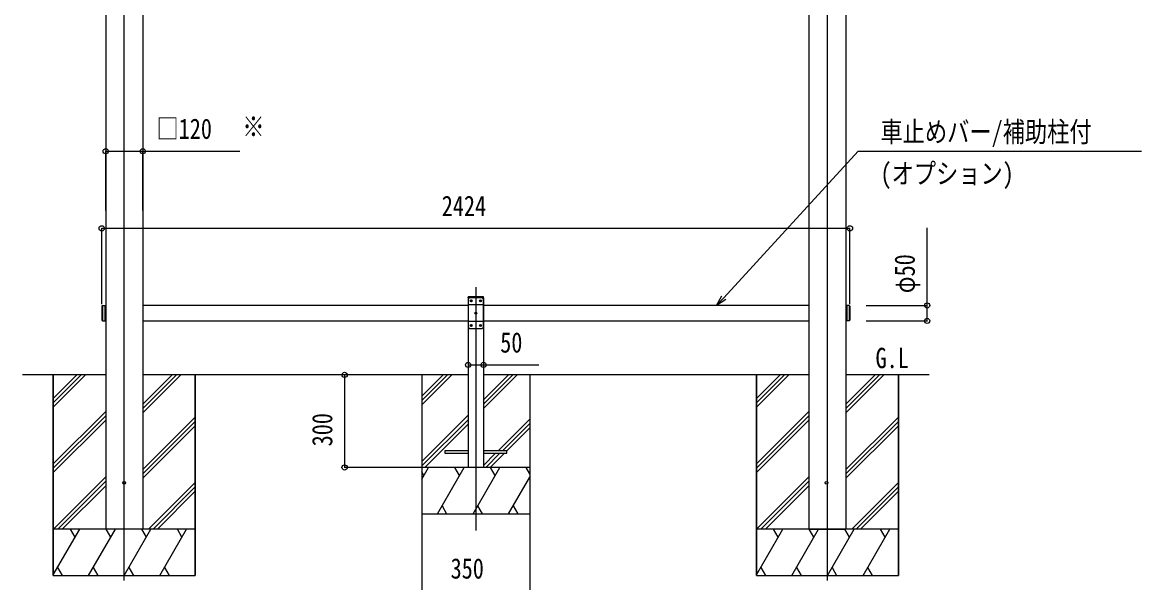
# Model space of a CAD drawing. Units: millimetres, scale not verified. Extents: x -8410 to 8410, y -5940 to 5940.
# Drawn here: x -1860 to 1766, y -3423 to -1608 of the extents above; entities that cross this region are included whole.
import ezdxf
from ezdxf.enums import TextEntityAlignment as Align

# ---------------------------------------------------------------- set-up
doc = ezdxf.new("R2010")
doc.units = ezdxf.units.MM
doc.header["$LTSCALE"] = 30
for name, color, linetype in [('0-2_USER1', 3, 'Continuous'), ('0-4_YKK_12', 2, 'Continuous'), ('0-5_YKK_13', 4, 'Continuous'), ('0-6_YKK_A1', 4, 'Continuous'), ('0-7_YKK_D', 6, 'Continuous')]:
    doc.layers.add(name, color=color, linetype=linetype)
doc.styles.add('ＭＳ ゴシック', font='')
doc.styles.get('ＭＳ ゴシック').set_extended_font_data('MS Gothic')

msp = doc.modelspace()

# ---------------------------------------------------------------- linework, layer by layer
at = {"layer": '0-4_YKK_12'}
for p, q in [((-1529.96, -3416.52), (-1529.96, -686.55)), ((748.04, -3416.52), (748.04, -686.55)), ((-390.91, -2465.68), (-390.91, -3254.07))]:
    msp.add_line(p, q, dxfattribs=at)
at = {"layer": '0-5_YKK_13'}
for p, q in [((-416.21, -2500), (-416.1, -2497.95)), ((-365.61, -2500), (-416.21, -2500)), ((-410.91, -2500), (-415.91, -2505)), ((-366.72, -2497), (-415.1, -2497)), ((-370.91, -2500), (-410.91, -2500)), ((-370.91, -2500), (-365.91, -2505)), ((-365.61, -2500), (-365.72, -2497.95)), ((-1602.91, -2527), (-1602.91, -2573)), ((-1600.91, -2525), (-1600.91, -2575)), ((-1592.91, -2525), (-1592.91, -2575)), ((-415.91, -2505), (-415.91, -2595)), ((-365.91, -2522.7), (-415.91, -2522.7)), ((-407.17, -2509.58), (-408.01, -2509.58)), ((-404.65, -2510.42), (-403.81, -2510.42)), ((-377.17, -2509.58), (-378.01, -2509.58)), ((-374.65, -2510.42), (-373.81, -2510.42)), ((-365.91, -2595), (-365.91, -2505)), ((811.09, -2525), (811.09, -2575)), ((819.09, -2525), (811.09, -2525)), ((819.09, -2525), (819.09, -2575)), ((821.09, -2527), (819.09, -2525)), ((821.09, -2527), (821.09, -2573)), ((-1602.91, -2573), (-1600.91, -2575)), ((-392.17, -2549.58), (-393.01, -2549.58)), ((-389.65, -2550.42), (-388.81, -2550.42)), ((821.09, -2573), (819.09, -2575)), ((-1600.91, -2575), (-1592.91, -2575)), ((-365.91, -2577.3), (-415.91, -2577.3)), ((-410.91, -2600), (-415.91, -2595)), ((-410.91, -2600), (-370.91, -2600)), ((-407.17, -2589.58), (-408.01, -2589.58)), ((-404.65, -2590.42), (-403.81, -2590.42)), ((-377.17, -2589.58), (-378.01, -2589.58)), ((-374.65, -2590.42), (-373.81, -2590.42)), ((-370.91, -2600), (-365.91, -2595)), ((819.09, -2575), (811.09, -2575)), ((-415.91, -2996), (-490.91, -2996)), ((-365.91, -3004), (-290.91, -3004))]:
    msp.add_line(p, q, dxfattribs=at)
for points in [[(-1602.91, -2527), (-1600.91, -2525), (-1592.91, -2525)], [(-408.01, -2509.58), (-408.01, -2510.42), (-407.17, -2510.42)], [(-405.49, -2508.74), (-405.49, -2507.9), (-406.33, -2507.9), (-406.33, -2508.74)], [(-406.33, -2511.26), (-406.33, -2512.1), (-405.49, -2512.1), (-405.49, -2511.26)], [(-403.81, -2510.42), (-403.81, -2509.58), (-404.65, -2509.58)], [(-378.01, -2509.58), (-378.01, -2510.42), (-377.17, -2510.42)], [(-375.49, -2508.74), (-375.49, -2507.9), (-376.33, -2507.9), (-376.33, -2508.74)], [(-376.33, -2511.26), (-376.33, -2512.1), (-375.49, -2512.1), (-375.49, -2511.26)], [(-373.81, -2510.42), (-373.81, -2509.58), (-374.65, -2509.58)], [(-393.01, -2549.58), (-393.01, -2550.42), (-392.17, -2550.42)], [(-390.49, -2548.74), (-390.49, -2547.9), (-391.33, -2547.9), (-391.33, -2548.74)], [(-391.33, -2551.26), (-391.33, -2552.1), (-390.49, -2552.1), (-390.49, -2551.26)], [(-388.81, -2550.42), (-388.81, -2549.58), (-389.65, -2549.58)], [(-408.01, -2589.58), (-408.01, -2590.42), (-407.17, -2590.42)], [(-405.49, -2588.74), (-405.49, -2587.9), (-406.33, -2587.9), (-406.33, -2588.74)], [(-406.33, -2591.26), (-406.33, -2592.1), (-405.49, -2592.1), (-405.49, -2591.26)], [(-403.81, -2590.42), (-403.81, -2589.58), (-404.65, -2589.58)], [(-378.01, -2589.58), (-378.01, -2590.42), (-377.17, -2590.42)], [(-375.49, -2588.74), (-375.49, -2587.9), (-376.33, -2587.9), (-376.33, -2588.74)], [(-376.33, -2591.26), (-376.33, -2592.1), (-375.49, -2592.1), (-375.49, -2591.26)], [(-373.81, -2590.42), (-373.81, -2589.58), (-374.65, -2589.58)], [(-490.91, -2996), (-490.91, -3004), (-415.91, -3004)], [(-290.91, -3004), (-290.91, -2996), (-365.91, -2996)]]:
    msp.add_lwpolyline(points, dxfattribs=at)
for centre, radius in [((-405.91, -2510), 3.5), ((-375.91, -2510), 3.5), ((-390.91, -2550), 3.5), ((-405.91, -2590), 3.5), ((-375.91, -2590), 3.5), ((-1529.96, -3100), 4.5), ((745.49, -3100), 4.5)]:
    msp.add_circle(centre, radius, dxfattribs=at)
for centre, radius, start, end in [((-415.1, -2498), 1, 90, 176.99994), ((-366.72, -2498), 1, 3.00011, 90), ((-407.17, -2508.74), 0.84, 270, 0), ((-407.17, -2511.26), 0.84, 0, 90), ((-404.65, -2508.74), 0.84, 180, 270), ((-404.65, -2511.26), 0.84, 90, 180), ((-377.17, -2508.74), 0.84, 270, 0), ((-377.17, -2511.26), 0.84, 0, 90), ((-374.65, -2508.74), 0.84, 180, 270), ((-374.65, -2511.26), 0.84, 90, 180), ((-392.17, -2548.74), 0.84, 270, 0), ((-392.17, -2551.26), 0.84, 0, 90), ((-389.65, -2548.74), 0.84, 180, 270), ((-389.65, -2551.26), 0.84, 90, 180), ((-407.17, -2588.74), 0.84, 270, 0), ((-407.17, -2591.26), 0.84, 0, 90), ((-404.65, -2588.74), 0.84, 180, 270), ((-404.65, -2591.26), 0.84, 90, 180), ((-377.17, -2588.74), 0.84, 270, 0), ((-377.17, -2591.26), 0.84, 0, 90), ((-374.65, -2588.74), 0.84, 180, 270), ((-374.65, -2591.26), 0.84, 90, 180)]:
    msp.add_arc(centre, radius, start, end, dxfattribs=at)
at = {"layer": '0-6_YKK_A1'}
for p, q in [((-1589.96, -655.58), (-1589.96, -3250)), ((-1469.96, -655.58), (-1469.96, -3250)), ((808.04, -655.58), (808.04, -3250)), ((-365.91, -2500), (-415.91, -2500)), ((-415.91, -2500), (-415.91, -3050)), ((-365.91, -2500), (-365.91, -3050)), ((-1592.91, -2525), (-1592.91, -2575)), ((-1592.91, -2525), (-1589.91, -2525)), ((-415.91, -2525), (-1469.91, -2525)), ((688.09, -2525), (-365.91, -2525)), ((811.09, -2525), (808.09, -2525)), ((811.09, -2525), (811.09, -2575)), ((-1592.91, -2575), (-1589.91, -2575)), ((-1469.91, -2575), (-415.91, -2575)), ((-365.91, -2575), (688.09, -2575)), ((811.09, -2575), (808.09, -2575)), ((-1589.96, -2750), (-1859.96, -2750)), ((-1759.96, -2750), (-1759.96, -3400)), ((-1759.96, -2826.48), (-1683.48, -2750)), ((-1759.96, -2840.62), (-1669.34, -2750)), ((-1759.96, -2854.76), (-1655.2, -2750)), ((-1759.96, -3400), (-1759.96, -2750)), ((-415.91, -2750), (-1469.96, -2750)), ((-1469.96, -2873.13), (-1346.83, -2750)), ((-1469.96, -2858.99), (-1360.97, -2750)), ((-1469.96, -2844.85), (-1375.11, -2750)), ((-1299.96, -2750), (-1299.96, -3400)), ((-1299.96, -3400), (-1299.96, -2750)), ((-566.01, -2750), (-566.01, -3200)), ((-566.01, -2818.98), (-497.03, -2750)), ((-566.01, -2833.12), (-482.89, -2750)), ((-566.01, -2847.26), (-468.75, -2750)), ((688.04, -2750), (-365.91, -2750)), ((-365.91, -2831.01), (-284.9, -2750)), ((-365.91, -2845.15), (-270.76, -2750)), ((-365.91, -2859.3), (-256.61, -2750)), ((-216.01, -2750), (-216.01, -3200)), ((518.04, -2750), (518.04, -3400)), ((518.04, -2826.48), (594.52, -2750)), ((518.04, -2840.62), (608.66, -2750)), ((518.04, -2854.76), (622.8, -2750)), ((518.04, -3400), (518.04, -2750)), ((1078.04, -2750), (808.04, -2750)), ((808.04, -2873.13), (931.17, -2750)), ((808.04, -2858.99), (917.03, -2750)), ((808.04, -2844.85), (902.89, -2750)), ((978.04, -2750), (978.04, -3400)), ((978.04, -3400), (978.04, -2750)), ((-1759.96, -3038.61), (-1589.96, -2868.61)), ((-1759.96, -3052.75), (-1589.96, -2882.75)), ((-1759.96, -3066.89), (-1589.96, -2896.9)), ((-1469.96, -3056.98), (-1299.96, -2886.98)), ((-566.01, -3031.11), (-415.91, -2881.01)), ((-566.01, -3045.25), (-415.91, -2895.15)), ((-318.77, -2996), (-216.01, -2893.24)), ((518.04, -3038.61), (688.04, -2868.61)), ((518.04, -3052.75), (688.04, -2882.75)), ((518.04, -3066.89), (688.04, -2896.9)), ((808.04, -3056.98), (978.04, -2886.98)), ((-1469.96, -3071.12), (-1299.96, -2901.12)), ((-1469.96, -3085.26), (-1299.96, -2915.26)), ((-556.62, -3050), (-415.91, -2909.3)), ((-304.63, -2996), (-216.01, -2907.39)), ((-290.91, -2996.43), (-216.01, -2921.53)), ((808.04, -3071.12), (978.04, -2901.12)), ((808.04, -3085.26), (978.04, -2915.26)), ((-365.91, -3043.14), (-326.77, -3004)), ((-358.63, -3050), (-312.63, -3004)), ((-344.48, -3050), (-298.48, -3004)), ((-1759.22, -3250), (-1589.96, -3080.74)), ((-216.01, -3050), (-566.01, -3050)), ((-566.01, -3087.45), (-544.39, -3050)), ((-559.39, -3075.98), (-566.01, -3064.52)), ((-515.52, -3200), (-428.92, -3050)), ((-443.92, -3075.98), (-458.92, -3050)), ((-400.05, -3200), (-313.45, -3050)), ((-328.45, -3075.98), (-343.45, -3050)), ((-284.58, -3200), (-216.01, -3081.23)), ((-216.01, -3070.73), (-227.98, -3050)), ((518.78, -3250), (688.04, -3080.74)), ((-1745.08, -3250), (-1589.96, -3094.88)), ((-1730.93, -3250), (-1589.96, -3109.03)), ((-1449.96, -3249.11), (-1299.96, -3099.11)), ((-1436.71, -3250), (-1299.96, -3113.25)), ((532.92, -3250), (688.04, -3094.88)), ((547.07, -3250), (688.04, -3109.03)), ((828.04, -3249.11), (978.04, -3099.11)), ((841.29, -3250), (978.04, -3113.25)), ((-1422.57, -3250), (-1299.96, -3127.39)), ((855.43, -3250), (978.04, -3127.39)), ((-500.52, -3174.02), (-485.52, -3200)), ((-385.05, -3174.02), (-370.05, -3200)), ((-269.58, -3174.02), (-254.59, -3200)), ((-566.01, -3200), (-216.01, -3200)), ((-1299.96, -3250), (-1759.96, -3250)), ((-1759.96, -3398.37), (-1674.3, -3250)), ((-1689.3, -3275.98), (-1704.3, -3250)), ((-1645.43, -3400), (-1558.83, -3250)), ((-1469.96, -3250), (-1589.96, -3250)), ((-1573.83, -3275.98), (-1588.83, -3250)), ((-1529.96, -3400), (-1443.36, -3250)), ((-1458.36, -3275.98), (-1473.36, -3250)), ((-1414.49, -3400), (-1327.89, -3250)), ((-1342.89, -3275.98), (-1357.89, -3250)), ((978.04, -3250), (518.04, -3250)), ((518.04, -3398.37), (603.7, -3250)), ((588.7, -3275.98), (573.7, -3250)), ((632.57, -3400), (719.17, -3250)), ((704.17, -3275.98), (689.17, -3250)), ((748.04, -3400), (834.64, -3250)), ((819.64, -3275.98), (804.64, -3250)), ((863.51, -3400), (950.11, -3250)), ((935.11, -3275.98), (920.11, -3250)), ((-1759.96, -3400), (-1299.96, -3400)), ((-1745.9, -3374.02), (-1730.9, -3400)), ((-1630.43, -3374.02), (-1615.43, -3400)), ((-1514.96, -3374.02), (-1499.96, -3400)), ((-1399.49, -3374.02), (-1384.49, -3400)), ((518.04, -3400), (978.04, -3400)), ((532.1, -3374.02), (547.1, -3400)), ((647.57, -3374.02), (662.57, -3400)), ((763.04, -3374.02), (778.04, -3400)), ((878.51, -3374.02), (893.51, -3400))]:
    msp.add_line(p, q, dxfattribs=at)
msp.add_lwpolyline([(688.04, -655.58), (688.04, -3250), (808.04, -3250)], dxfattribs=at)
at = {"layer": '0-7_YKK_D'}
for p, q in [((-1589.96, -2217.12), (-1589.96, -2024)), ((-1469.96, -2217.12), (-1469.96, -2024)), ((-1602.91, -2520.72), (-1602.91, -2274)), ((-1602.91, -2275), (821.09, -2275)), ((821.09, -2520.88), (821.09, -2274)), ((873.59, -2525), (1072.09, -2525)), ((873.59, -2575), (1072.09, -2575)), ((-415.91, -2700.27), (-415.91, -2718.56)), ((-365.91, -2700.27), (-365.91, -2718.56)), ((-567.01, -2750), (-817.01, -2750)), ((-816.01, -2750), (-816.01, -3050)), ((-567.01, -3050), (-817.01, -3050)), ((-566.01, -3201), (-566.01, -3451)), ((-216.01, -3201), (-216.01, -3451))]:
    msp.add_line(p, q, dxfattribs=at)
for points in [[(-1589.96, -2025), (-1469.96, -2025), (-1155.96, -2025)], [(389.26, -2525), (412.24, -2499.94), (848.03, -2025), (1766.03, -2025)], [(1071.09, -2575), (1071.09, -2525), (1071.09, -2273.4)], [(418.95, -2506.1), (389.26, -2525), (405.53, -2493.78)], [(-415.91, -2717.56), (-365.91, -2717.56), (-186.31, -2717.56)]]:
    msp.add_lwpolyline(points, dxfattribs=at)
for centre in [(-1589.96, -2025), (-1469.96, -2025), (-1602.91, -2275), (821.09, -2275), (1071.09, -2525), (1071.09, -2575), (-415.91, -2717.56), (-365.91, -2717.56), (-816.01, -2750), (-816.01, -3050)]:
    msp.add_circle(centre, 8.5, dxfattribs=at)

# ---------------------------------------------------------------- texts
at = {"layer": '0-2_USER1', "style": 'ＭＳ ゴシック', "width": 0.8}
for s, p in [('※', (-1147.41, -1998.24)), ('G.L', (904, -2748))]:
    msp.add_text(s, height=65.98, dxfattribs=at).set_placement(p, align=Align.BOTTOM_LEFT)
at = {"layer": '0-7_YKK_D', "style": 'ＭＳ ゴシック', "width": 0.8}
for s, p in [('□120', (-1425.56, -2005)), ('車止めバー/補助柱付', (920, -2015)), ('(オプション)', (920, -2150)), ('2424', (-501.31, -2255)), ('50', (-311.91, -2697.56)), ('350', (-472.61, -3430))]:
    msp.add_text(s, height=65.98, dxfattribs=at).set_placement(p, align=Align.BOTTOM_LEFT)
for s, p in [('φ50', (1051.09, -2485.4)), ('300', (-836.01, -2981.6))]:
    msp.add_text(s, height=65.98, rotation=90, dxfattribs=at).set_placement(p, align=Align.BOTTOM_LEFT)

doc.saveas('drawing.dxf')
